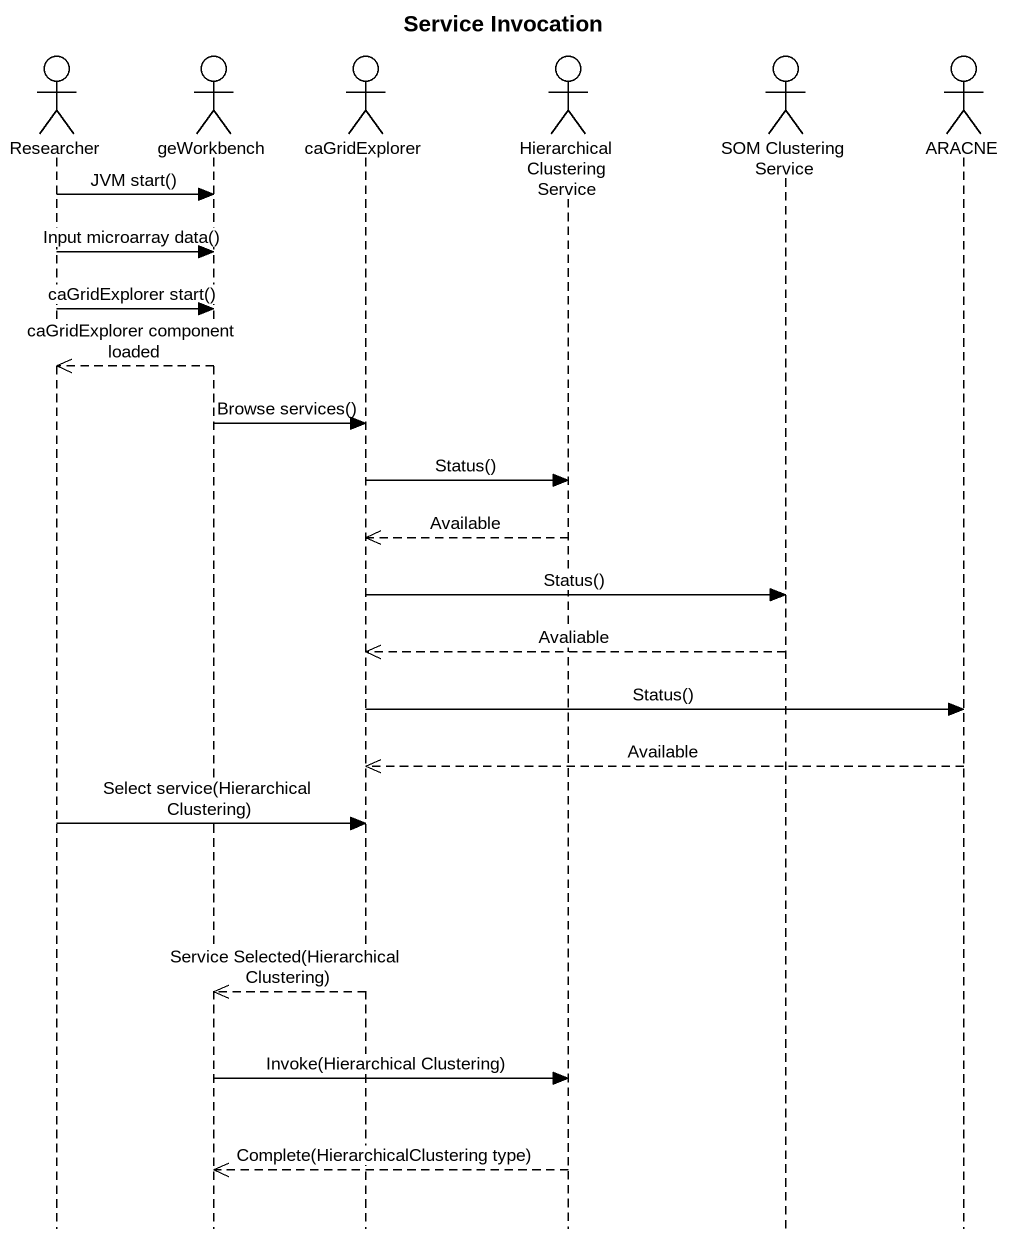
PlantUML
@startuml
title Service Invocation
hide footbox
actor Researcher
actor geWorkbench
actor caGridExplorer
actor "HierarchicalClustering Service" as HierarchicalClustering
actor "SOM Clustering Service" as SOM_Clustering_Service
actor ARACNE

Researcher -> geWorkbench : JVM start()
Researcher -> geWorkbench : Input microarray data()
Researcher -> geWorkbench : caGridExplorer start()
geWorkbench -->> Researcher : caGridExplorer component loaded
geWorkbench -> caGridExplorer : Browse services()
caGridExplorer -> HierarchicalClustering : Status()
HierarchicalClustering -->> caGridExplorer : Available
caGridExplorer -> SOM_Clustering_Service : Status()
SOM_Clustering_Service -->> caGridExplorer : Avaliable
caGridExplorer -> ARACNE : Status()
ARACNE -->> caGridExplorer : Available
Researcher -> caGridExplorer : Select service(Hierarchical Clustering)
caGridExplorer -->> geWorkbench : Service Selected(Hierarchical Clustering)
geWorkbench -> HierarchicalClustering : Invoke(Hierarchical Clustering)
HierarchicalClustering -->> geWorkbench : Complete(HierarchicalClustering type)
@enduml
